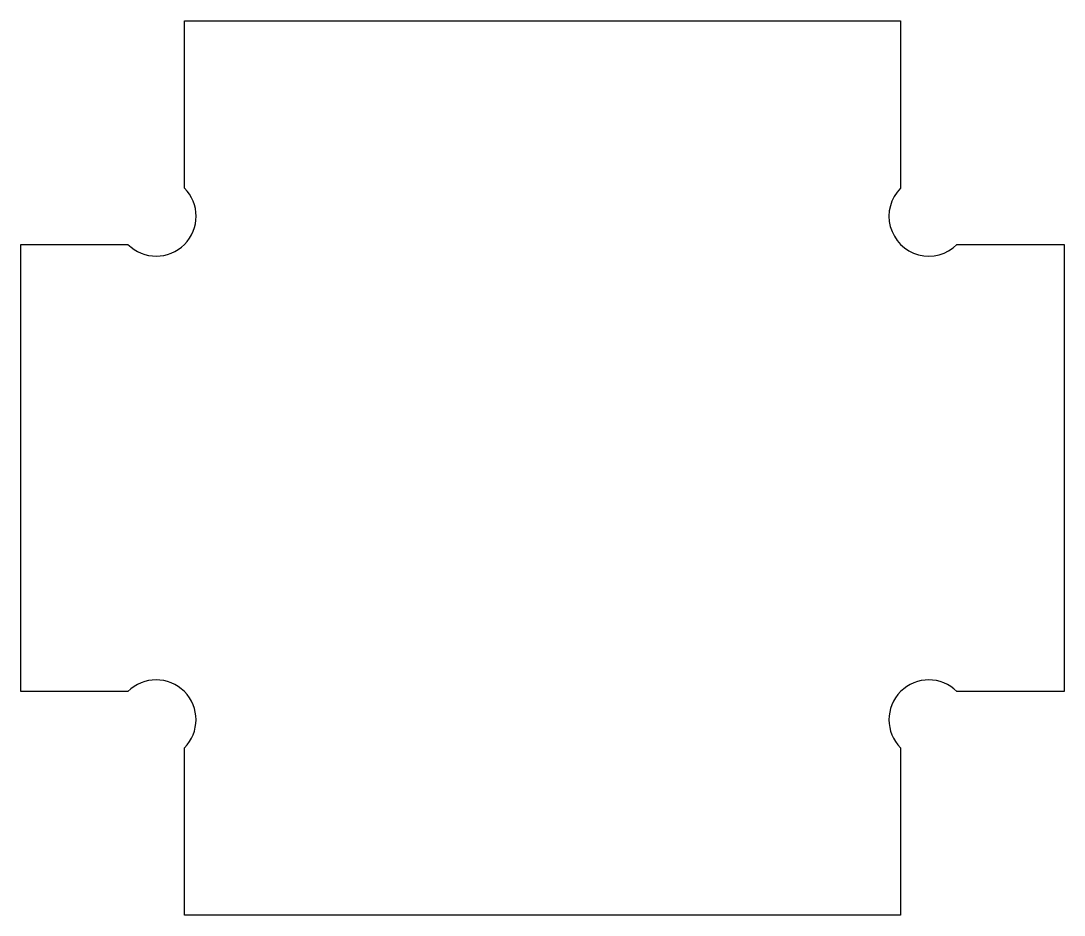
# Model space of a CAD drawing. Header units: inches. Extents: x 7.8 to 21.8, y 7.8 to 19.8.
import ezdxf

# ---------------------------------------------------------------- set-up
doc = ezdxf.new("R2010")
doc.units = ezdxf.units.IN
doc.header["$MEASUREMENT"] = 0
doc.layers.add('Arm Lock 2', color=50, linetype='Continuous')

msp = doc.modelspace()

# ---------------------------------------------------------------- linework, layer by layer
at = {"layer": 'Arm Lock 2'}
msp.add_lwpolyline([(19.601, 7.786), (9.989, 7.786), (9.989, 10.03, 1), (9.232, 10.786), (7.795, 10.786), (7.795, 14.286), (7.795, 16.786), (9.232, 16.786, 1), (9.989, 17.543), (9.989, 19.786), (19.601, 19.786), (19.601, 17.543, 1), (20.357, 16.786), (21.795, 16.786), (21.795, 14.286), (21.795, 10.786), (20.357, 10.786, 1), (19.601, 10.03)], format="xyb", close=True, dxfattribs=at)

doc.saveas('drawing.dxf')
